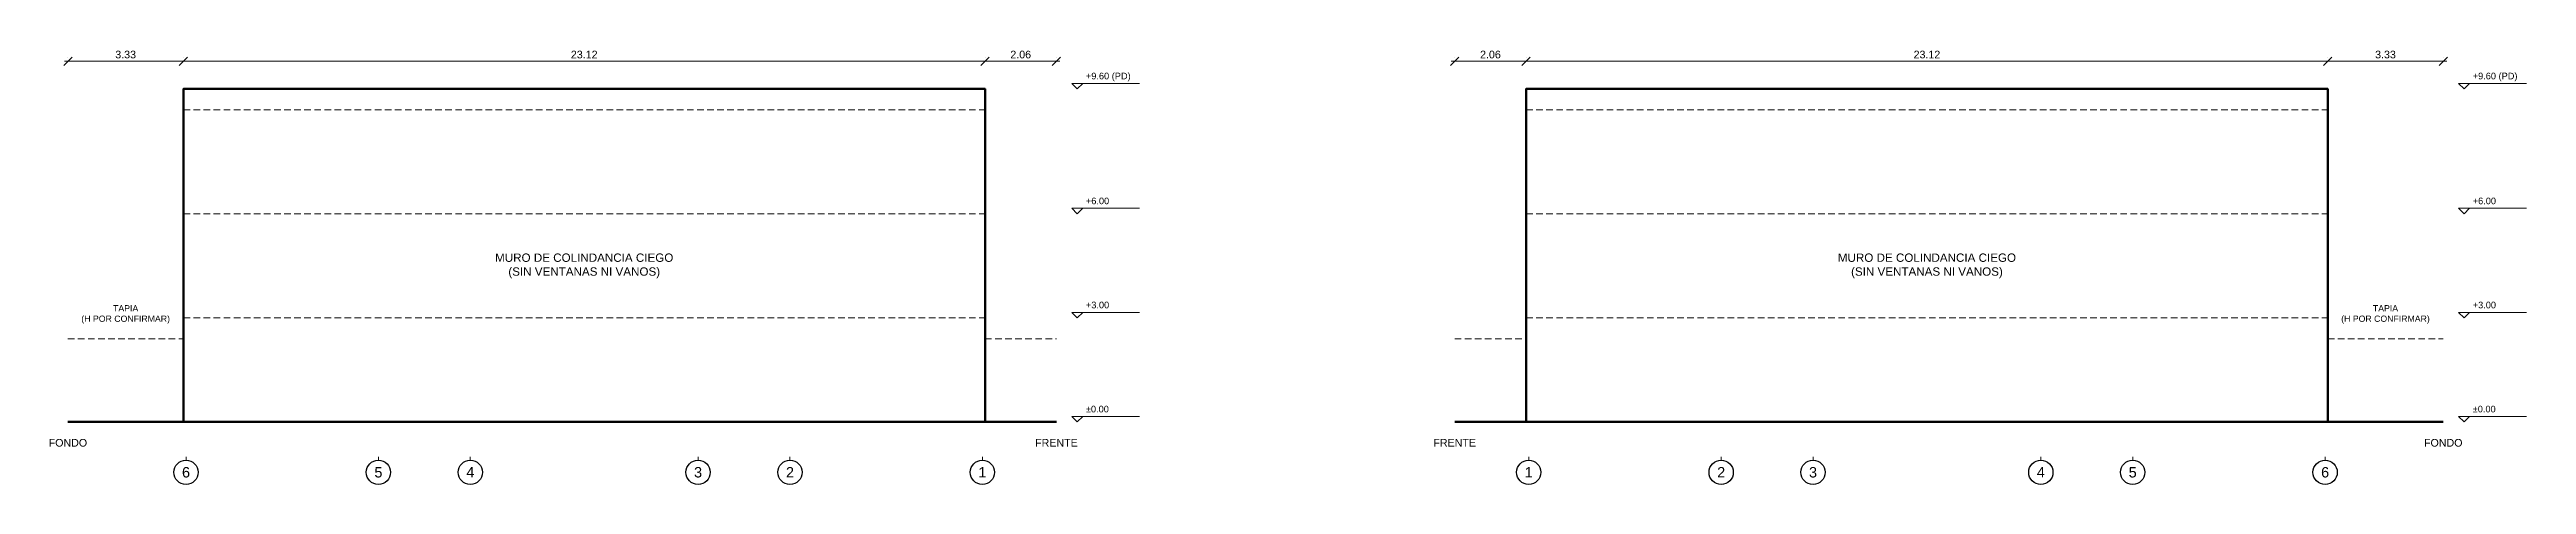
# Model space of a CAD drawing. Header units: metres. Extents: x -2 to 131, y -2 to 11.
# Drawn here: x 59.5 to 130.9, y -1.8 to 10.7 of the extents above; entities that cross this region are included whole.
import ezdxf
from ezdxf.enums import TextEntityAlignment as Align

# ---------------------------------------------------------------- set-up
doc = ezdxf.new("R2010")
doc.units = ezdxf.units.M
doc.linetypes.add('CENTER', pattern=[5.08, 3.175, -0.635, 0.635, -0.635])
doc.linetypes.add('DASHED', pattern=[1.524, 1.27, -0.254])
for name, color, linetype, lineweight in [('A-EJES', 8, 'CENTER', 13), ('A-EJES-TXT', 7, 'Continuous', 25), ('F-CONTORNO', 7, 'Continuous', 50), ('F-COTA', 7, 'Continuous', 18), ('F-NIVEL', 7, 'Continuous', 18), ('F-OCULTO', 8, 'DASHED', 13), ('F-TERRENO', 7, 'Continuous', 70), ('F-TXT', 7, 'Continuous', 18)]:
    doc.layers.add(name, color=color, linetype=linetype, lineweight=lineweight)
doc.styles.add('ARIAL', font='arial.ttf')
doc.dimstyles.new('COTA-100', dxfattribs={"dimtxt": 0.22, "dimasz": 0.12, "dimexe": 0.1, "dimexo": 0.1, "dimgap": 0.08, "dimtad": 1, "dimzin": 0, "dimdsep": 46, "dimtxsty": 'ARIAL', "dimtsz": 0.12, "dimcen": 2.5, "dimdle": 0.1, "dimclrd": 7, "dimclre": 7, "dimclrt": 7, "dimazin": 3, "dimtfac": 1, "dimtmove": 0, "dimatfit": 3, "dimlwd": 18, "dimlwe": 13})

msp = doc.modelspace()

# ---------------------------------------------------------------- linework, layer by layer
at = {"layer": 'A-EJES', "ltscale": 0.1}
for p, q in [((63.407, -1), (63.407, -1.1)), ((68.957, -1), (68.957, -1.1)), ((71.607, -1), (71.607, -1.1)), ((78.177, -1), (78.177, -1.1)), ((80.827, -1), (80.827, -1.1)), ((86.377, -1), (86.377, -1.1)), ((102.135, -1), (102.135, -1.1)), ((107.685, -1), (107.685, -1.1)), ((110.335, -1), (110.335, -1.1)), ((116.905, -1), (116.905, -1.1)), ((119.555, -1), (119.555, -1.1)), ((125.105, -1), (125.105, -1.1))]:
    msp.add_line(p, q, dxfattribs=at)
at = {"layer": 'A-EJES-TXT'}
for centre in [(63.407, -1.45), (68.957, -1.45), (71.607, -1.45), (78.177, -1.45), (80.827, -1.45), (86.377, -1.45), (102.135, -1.45), (107.685, -1.45), (110.335, -1.45), (116.905, -1.45), (119.555, -1.45), (125.105, -1.45)]:
    msp.add_circle(centre, 0.35, dxfattribs=at)
at = {"layer": 'F-CONTORNO'}
for points in [[(63.332, 0), (86.452, 0), (86.452, 9.6), (63.332, 9.6)], [(102.06, 0), (125.18, 0), (125.18, 9.6), (102.06, 9.6)]]:
    msp.add_lwpolyline(points, close=True, dxfattribs=at)
at = {"layer": 'F-NIVEL'}
for p, q in [((88.952, 9.76), (90.912, 9.76)), ((128.952, 9.76), (130.912, 9.76)), ((88.952, 6.16), (90.912, 6.16)), ((128.952, 6.16), (130.912, 6.16)), ((88.952, 3.16), (90.912, 3.16)), ((128.952, 3.16), (130.912, 3.16)), ((88.952, 0.16), (90.912, 0.16)), ((128.952, 0.16), (130.912, 0.16))]:
    msp.add_line(p, q, dxfattribs=at)
for points in [[(88.952, 9.76), (89.272, 9.76), (89.112, 9.6)], [(128.952, 9.76), (129.272, 9.76), (129.112, 9.6)], [(88.952, 6.16), (89.272, 6.16), (89.112, 6)], [(128.952, 6.16), (129.272, 6.16), (129.112, 6)], [(88.952, 3.16), (89.272, 3.16), (89.112, 3)], [(128.952, 3.16), (129.272, 3.16), (129.112, 3)], [(88.952, 0.16), (89.272, 0.16), (89.112, 0)], [(128.952, 0.16), (129.272, 0.16), (129.112, 0)]]:
    msp.add_lwpolyline(points, close=True, dxfattribs=at)
at = {"layer": 'F-OCULTO', "ltscale": 0.15}
for p, q in [((63.332, 9), (86.452, 9)), ((102.06, 9), (125.18, 9)), ((63.332, 6), (86.452, 6)), ((102.06, 6), (125.18, 6)), ((63.332, 3), (86.452, 3)), ((102.06, 3), (125.18, 3)), ((60, 2.4), (63.332, 2.4)), ((86.452, 2.4), (88.512, 2.4)), ((100, 2.4), (102.06, 2.4)), ((125.18, 2.4), (128.512, 2.4))]:
    msp.add_line(p, q, dxfattribs=at)
at = {"layer": 'F-TERRENO'}
for p, q in [((88.512, 0), (60, 0)), ((100, 0), (128.512, 0))]:
    msp.add_line(p, q, dxfattribs=at)

# ---------------------------------------------------------------- texts
at = {"layer": 'A-EJES-TXT', "style": 'ARIAL'}
for s, p in [('6', (63.407, -1.45)), ('5', (68.957, -1.45)), ('4', (71.607, -1.45)), ('3', (78.177, -1.45)), ('2', (80.827, -1.45)), ('1', (86.377, -1.45)), ('1', (102.135, -1.45)), ('2', (107.685, -1.45)), ('3', (110.335, -1.45)), ('4', (116.905, -1.45)), ('5', (119.555, -1.45)), ('6', (125.105, -1.45))]:
    msp.add_text(s, height=0.3, dxfattribs=at).set_placement(p, align=Align.MIDDLE_CENTER)
at = {"layer": 'F-NIVEL', "style": 'ARIAL'}
for s, p in [('+9.60 (PD)', (89.362, 9.82)), ('+9.60 (PD)', (129.362, 9.82)), ('+6.00', (89.362, 6.22)), ('+6.00', (129.362, 6.22)), ('+3.00', (89.362, 3.22)), ('+3.00', (129.362, 3.22)), ('±0.00', (89.362, 0.22)), ('±0.00', (129.362, 0.22))]:
    msp.add_text(s, height=0.19, dxfattribs=at).set_placement(p, align=Align.BOTTOM_LEFT)
at = {"layer": 'F-TXT', "style": 'ARIAL'}
for s, p in [('FONDO', (60, -0.6)), ('FRENTE', (88.512, -0.6)), ('FRENTE', (100, -0.6)), ('FONDO', (128.512, -0.6))]:
    msp.add_text(s, height=0.22, dxfattribs=at).set_placement(p, align=Align.MIDDLE_CENTER)
at = {"layer": 'F-TXT', "attachment_point": 5, "style": 'ARIAL'}
for s, insert, char_height, width in [('MURO DE COLINDANCIA CIEGO\\P(SIN VENTANAS NI VANOS)', (74.892, 4.5), 0.24, 8), ('MURO DE COLINDANCIA CIEGO\\P(SIN VENTANAS NI VANOS)', (113.62, 4.5), 0.24, 8), ('TAPIA\\P(H POR CONFIRMAR)', (61.666, 3.1), 0.18, 3), ('TAPIA\\P(H POR CONFIRMAR)', (126.846, 3.1), 0.18, 3)]:
    msp.add_mtext(s, dxfattribs=dict(at, insert=insert, char_height=char_height, width=width))

# ---------------------------------------------------------------- dimensions: what is measured, and where the dimension line sits
at = {"layer": 'F-COTA'}
for base, p1, p2 in [((60, 10.4), (60, 10.4), (63.332, 10.4)), ((63.332, 10.4), (63.332, 10.4), (86.452, 10.4)), ((86.452, 10.4), (86.452, 10.4), (88.512, 10.4)), ((100, 10.4), (100, 10.4), (102.06, 10.4)), ((102.06, 10.4), (102.06, 10.4), (125.18, 10.4)), ((125.18, 10.4), (125.18, 10.4), (128.512, 10.4))]:
    msp.add_linear_dim(base=base, p1=p1, p2=p2, dimstyle='COTA-100', dxfattribs=at).render()

doc.saveas('drawing.dxf')
